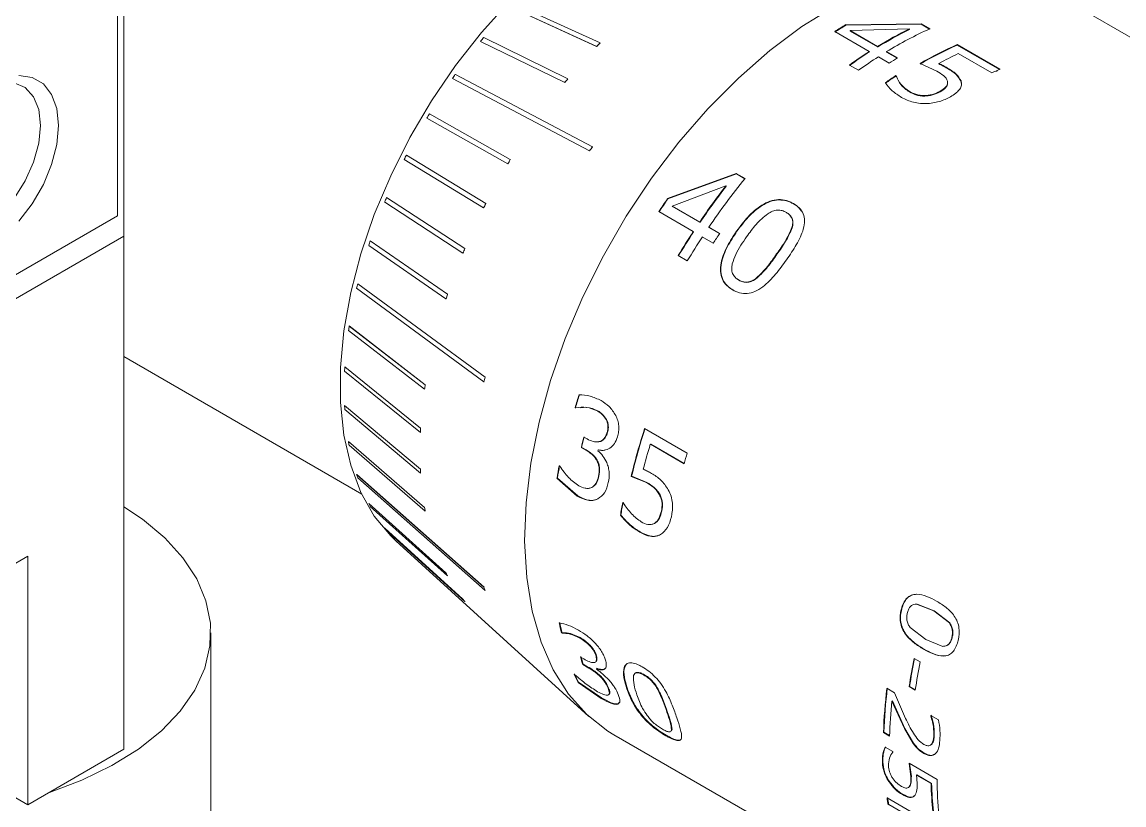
# Model space of a CAD drawing. Header units: millimetres. Extents: x 2 to 278, y 1 to 215.
# Drawn here: x 235.02 to 246.06, y 166.8 to 174.64 of the extents above; entities that cross this region are included whole.
import ezdxf

# ---------------------------------------------------------------- set-up
doc = ezdxf.new("R2010")
doc.units = ezdxf.units.MM

msp = doc.modelspace()

# ---------------------------------------------------------------- linework, layer by layer
at = {"color": 7, "linetype": 'Continuous', "lineweight": 18}
for p, q in [((235.977, 172.703), (235.977, 178.822)), ((236.039, 172.499), (236.039, 175.091)), ((251.013, 171.667), (245.267, 174.984)), ((239.915, 174.79), (240.776, 174.398)), ((240.777, 174.398), (239.916, 174.79)), ((240.81, 174.433), (239.949, 174.825)), ((243.273, 174.616), (244.029, 174.625)), ((243.273, 174.61), (244.028, 174.62)), ((243.273, 174.61), (243.273, 174.616)), ((244.028, 174.62), (244.029, 174.625)), ((244.028, 174.62), (244.11, 174.572)), ((244.029, 174.625), (244.116, 174.575)), ((243.507, 174.347), (243.162, 174.547)), ((243.909, 174.574), (243.314, 174.557)), ((243.314, 174.557), (243.589, 174.398)), ((243.314, 174.552), (243.314, 174.557)), ((243.314, 174.552), (243.589, 174.393)), ((243.909, 174.568), (243.909, 174.574)), ((239.613, 174.449), (240.456, 174.036)), ((239.614, 174.449), (239.613, 174.449)), ((240.456, 174.036), (239.614, 174.449)), ((240.487, 174.075), (239.645, 174.487)), ((240.777, 174.398), (240.776, 174.398)), ((240.81, 174.433), (240.81, 174.433)), ((243.589, 174.393), (243.589, 174.398)), ((244.388, 174.417), (244.816, 174.17)), ((244.388, 174.417), (244.388, 174.412)), ((244.388, 174.412), (244.81, 174.168)), ((243.507, 174.342), (243.507, 174.347)), ((243.707, 174.232), (243.598, 174.295)), ((243.68, 174.346), (243.789, 174.283)), ((243.68, 174.341), (243.68, 174.346)), ((243.68, 174.341), (243.785, 174.28)), ((244.734, 174.133), (244.398, 174.327)), ((243.399, 174.16), (243.308, 174.212)), ((244.183, 174.151), (244.016, 174.226)), ((244.204, 174.228), (244.203, 174.223)), ((244.288, 174.184), (244.288, 174.179)), ((240.705, 173.353), (239.332, 174.077)), ((239.332, 174.077), (240.705, 173.353)), ((239.332, 174.077), (239.332, 174.077)), ((240.734, 173.394), (239.361, 174.118)), ((240.488, 174.074), (240.487, 174.075)), ((243.771, 174.106), (243.778, 174.102)), ((243.771, 174.106), (243.771, 174.101)), ((243.771, 174.101), (243.778, 174.097)), ((243.778, 174.102), (243.778, 174.097)), ((244.78, 174.147), (244.789, 174.158)), ((240.456, 174.036), (240.456, 174.036)), ((243.908, 173.947), (243.908, 173.942)), ((244.233, 173.959), (244.233, 173.954)), ((244.29, 174.051), (244.29, 174.045)), ((244.426, 174.053), (244.426, 174.048)), ((244.426, 174.048), (244.43, 174.007)), ((244.073, 173.907), (244.073, 173.902)), ((239.075, 173.68), (239.885, 173.221)), ((239.076, 173.68), (239.075, 173.68)), ((239.885, 173.221), (239.076, 173.68)), ((239.911, 173.265), (239.101, 173.724)), ((240.735, 173.394), (240.734, 173.394)), ((239.666, 172.826), (238.87, 173.311)), ((238.871, 173.31), (238.87, 173.311)), ((238.871, 173.31), (239.667, 172.826)), ((240.705, 173.353), (240.705, 173.353)), ((238.848, 173.265), (239.643, 172.781)), ((239.885, 173.221), (239.885, 173.221)), ((239.912, 173.265), (239.911, 173.265)), ((241.486, 172.874), (242.175, 173.125)), ((241.488, 172.871), (242.178, 173.122)), ((242.175, 173.125), (242.262, 173.075)), ((242.178, 173.122), (242.175, 173.125)), ((242.178, 173.122), (242.261, 173.074)), ((242.071, 173.002), (241.533, 172.799)), ((242.074, 172.999), (242.071, 173.002)), ((238.672, 172.884), (238.672, 172.885)), ((239.456, 172.374), (238.672, 172.885)), ((238.672, 172.884), (239.456, 172.374)), ((241.488, 172.871), (241.486, 172.874)), ((238.653, 172.839), (239.436, 172.328)), ((239.644, 172.781), (239.643, 172.781)), ((239.667, 172.826), (239.666, 172.826)), ((241.744, 172.544), (241.398, 172.744)), ((241.533, 172.799), (241.808, 172.64)), ((241.535, 172.796), (241.533, 172.799)), ((241.535, 172.796), (241.81, 172.637)), ((242.747, 172.824), (242.749, 172.821)), ((235.977, 172.703), (232.541, 170.72)), ((241.81, 172.637), (241.808, 172.64)), ((241.746, 172.542), (241.744, 172.544)), ((241.899, 172.587), (242.008, 172.524)), ((241.901, 172.585), (241.899, 172.587)), ((241.901, 172.585), (242.007, 172.524)), ((242.178, 172.55), (242.181, 172.547)), ((242.735, 172.581), (242.732, 172.584)), ((236.039, 172.499), (232.541, 170.479)), ((236.039, 167.36), (236.039, 172.499)), ((238.493, 172.406), (239.267, 171.87)), ((238.509, 172.453), (239.283, 171.916)), ((238.509, 172.453), (238.509, 172.453)), ((239.282, 171.916), (238.509, 172.453)), ((241.944, 172.429), (241.834, 172.492)), ((239.437, 172.328), (239.436, 172.328)), ((239.456, 172.374), (239.456, 172.374)), ((241.683, 172.253), (241.593, 172.305)), ((242.582, 172.317), (242.579, 172.32)), ((242.184, 172.07), (242.202, 172.057)), ((242.38, 172.078), (242.378, 172.08)), ((238.372, 171.976), (239.647, 171.04)), ((238.384, 172.022), (238.383, 172.022)), ((239.658, 171.086), (238.383, 172.022)), ((238.384, 172.022), (239.659, 171.085)), ((242.139, 171.961), (242.142, 171.959)), ((242.202, 172.057), (242.199, 172.059)), ((239.268, 171.87), (239.267, 171.87)), ((239.283, 171.916), (239.282, 171.916)), ((238.291, 171.554), (239.052, 170.965)), ((238.298, 171.598), (238.298, 171.599)), ((239.059, 171.01), (238.298, 171.599)), ((238.298, 171.598), (239.06, 171.01)), ((236.039, 171.292), (238.423, 169.916)), ((238.254, 171.19), (238.253, 171.19)), ((239.012, 170.576), (238.253, 171.19)), ((238.254, 171.19), (239.013, 170.576)), ((238.251, 171.147), (239.01, 170.534)), ((239.659, 171.085), (239.658, 171.086)), ((239.06, 171.01), (239.059, 171.01)), ((239.648, 171.039), (239.647, 171.04)), ((239.053, 170.965), (239.052, 170.965)), ((238.252, 170.802), (238.251, 170.802)), ((239.01, 170.165), (238.251, 170.802)), ((238.252, 170.802), (239.011, 170.165)), ((238.253, 170.762), (239.012, 170.125)), ((240.565, 170.778), (240.56, 170.781)), ((240.56, 170.781), (240.564, 170.781)), ((240.569, 170.778), (240.564, 170.781)), ((240.783, 170.749), (240.787, 170.749)), ((240.871, 170.663), (240.875, 170.663)), ((239.011, 170.533), (239.01, 170.534)), ((239.013, 170.576), (239.012, 170.576)), ((240.882, 170.536), (240.886, 170.536)), ((241.256, 170.572), (241.684, 170.325)), ((238.291, 170.441), (239.053, 169.782)), ((238.291, 170.441), (238.291, 170.441)), ((239.052, 169.782), (238.291, 170.441)), ((240.648, 170.487), (240.681, 170.468)), ((241.651, 170.22), (241.314, 170.414)), ((241.314, 170.414), (241.318, 170.414)), ((241.651, 170.222), (241.318, 170.414)), ((238.298, 170.404), (239.059, 169.745)), ((240.622, 170.382), (240.626, 170.383)), ((240.666, 170.357), (240.622, 170.382)), ((240.67, 170.358), (240.626, 170.383)), ((240.666, 170.357), (240.67, 170.358)), ((240.79, 170.359), (240.795, 170.36)), ((240.4, 170.2), (240.407, 170.196)), ((240.777, 170.255), (240.782, 170.256)), ((238.373, 170.112), (238.372, 170.113)), ((239.647, 168.983), (238.372, 170.113)), ((238.373, 170.112), (239.648, 168.983)), ((239.011, 170.165), (239.01, 170.165)), ((239.013, 170.125), (239.012, 170.125)), ((240.795, 170.096), (240.799, 170.097)), ((241.122, 170.093), (241.127, 170.094)), ((241.276, 170.031), (241.122, 170.093)), ((241.28, 170.032), (241.127, 170.094)), ((238.383, 170.08), (239.658, 168.95)), ((240.378, 170.074), (240.383, 170.076)), ((240.582, 169.895), (240.378, 170.074)), ((240.587, 169.897), (240.383, 170.076)), ((240.724, 169.98), (240.728, 169.982)), ((241.276, 170.031), (241.28, 170.032)), ((240.582, 169.895), (240.587, 169.897)), ((241.406, 169.907), (241.411, 169.908)), ((238.494, 169.822), (238.493, 169.822)), ((239.267, 169.126), (238.493, 169.822)), ((238.494, 169.822), (239.268, 169.125)), ((238.509, 169.793), (239.282, 169.097)), ((239.053, 169.782), (239.052, 169.782)), ((241.037, 169.833), (241.043, 169.829)), ((239.06, 169.745), (239.059, 169.745)), ((241.014, 169.704), (241.019, 169.705)), ((241.425, 169.746), (241.429, 169.747)), ((238.653, 169.574), (239.437, 168.862)), ((238.653, 169.574), (238.653, 169.574)), ((239.436, 168.863), (238.653, 169.574)), ((238.672, 169.55), (239.456, 168.839)), ((241.21, 169.533), (241.214, 169.535)), ((241.354, 169.622), (241.358, 169.623)), ((238.764, 169.446), (240.697, 167.689)), ((233.08, 168.14), (235.078, 169.294)), ((235.078, 169.294), (235.078, 166.805)), ((239.268, 169.125), (239.267, 169.126)), ((239.283, 169.097), (239.282, 169.097)), ((239.648, 168.983), (239.647, 168.983)), ((239.659, 168.95), (239.658, 168.95)), ((239.437, 168.862), (239.436, 168.863)), ((239.456, 168.838), (239.456, 168.839)), ((243.828, 168.766), (243.832, 168.766)), ((244.152, 168.747), (243.981, 168.815)), ((243.985, 168.815), (243.981, 168.815)), ((244.156, 168.748), (243.985, 168.815)), ((244.156, 168.748), (244.152, 168.747)), ((244.309, 168.625), (244.152, 168.747)), ((244.313, 168.625), (244.156, 168.748)), ((243.915, 168.581), (244.073, 168.458)), ((244.313, 168.625), (244.309, 168.625)), ((236.911, 164.606), (236.911, 168.526)), ((240.424, 168.525), (240.428, 168.529)), ((240.429, 168.522), (240.424, 168.525)), ((240.433, 168.526), (240.428, 168.529)), ((240.429, 168.522), (240.433, 168.526)), ((240.607, 168.474), (240.612, 168.478)), ((244.073, 168.458), (244.245, 168.391)), ((244.336, 168.475), (244.332, 168.474)), ((240.709, 168.395), (240.714, 168.399)), ((244.05, 168.362), (244.055, 168.363)), ((244.25, 168.392), (244.245, 168.391)), ((240.613, 168.284), (240.646, 168.265)), ((240.638, 168.208), (240.642, 168.213)), ((240.681, 168.183), (240.638, 168.208)), ((240.686, 168.187), (240.642, 168.213)), ((240.77, 168.292), (240.774, 168.296)), ((243.957, 168.27), (244.018, 168.235)), ((240.551, 168.111), (240.558, 168.107)), ((240.681, 168.183), (240.686, 168.187)), ((240.775, 168.167), (240.779, 168.171)), ((241.255, 168.106), (241.25, 168.103)), ((240.591, 168.028), (240.595, 168.033)), ((240.822, 167.869), (240.591, 168.028)), ((240.826, 167.874), (240.595, 168.033)), ((240.809, 168.091), (240.813, 168.095)), ((243.906, 167.988), (243.911, 167.989)), ((243.968, 167.952), (243.906, 167.988)), ((243.968, 167.956), (243.911, 167.989)), ((240.891, 167.972), (240.895, 167.976)), ((241.079, 167.963), (241.084, 167.967)), ((241.393, 167.962), (241.389, 167.958)), ((243.683, 167.971), (243.758, 167.927)), ((243.758, 167.927), (243.87, 167.669)), ((240.822, 167.869), (240.826, 167.874)), ((240.987, 167.811), (240.991, 167.816)), ((241, 167.828), (240.991, 167.816)), ((243.734, 167.842), (243.738, 167.844)), ((243.858, 167.568), (243.734, 167.842)), ((243.862, 167.57), (243.738, 167.844)), ((241.483, 167.737), (241.479, 167.733)), ((244.124, 167.698), (244.2, 167.654)), ((244.124, 167.693), (244.128, 167.695)), ((241.525, 167.545), (241.531, 167.56)), ((241.531, 167.56), (241.527, 167.556)), ((243.858, 167.568), (243.862, 167.57)), ((243.946, 167.418), (243.858, 167.568)), ((243.95, 167.421), (243.862, 167.57)), ((240.949, 167.505), (246.695, 164.188)), ((241.469, 167.496), (241.473, 167.5)), ((243.649, 167.528), (243.653, 167.53)), ((243.71, 167.492), (243.649, 167.528)), ((243.71, 167.497), (243.653, 167.53)), ((244.153, 167.485), (244.158, 167.487)), ((235.078, 166.805), (234.003, 167.425)), ((235.078, 166.805), (236.039, 167.36)), ((243.665, 167.382), (243.742, 167.338)), ((243.946, 167.418), (243.95, 167.421)), ((243.638, 167.227), (243.642, 167.23)), ((243.906, 167.22), (244.186, 167.058)), ((243.923, 167.085), (243.906, 167.22)), ((243.928, 167.088), (243.911, 167.222)), ((244.053, 167.319), (244.057, 167.321)), ((243.98, 167.1), (243.984, 167.103)), ((244.131, 167.019), (243.984, 167.103)), ((243.702, 167.037), (243.706, 167.04)), ((243.923, 167.085), (243.928, 167.088)), ((244.126, 167.016), (243.98, 167.1)), ((244.126, 167.016), (244.131, 167.019)), ((243.838, 166.907), (243.842, 166.91)), ((243.905, 166.983), (243.909, 166.986)), ((243.967, 166.9), (243.955, 166.892)), ((243.962, 166.897), (243.967, 166.9)), ((243.685, 166.874), (244.088, 166.641)), ((243.697, 166.803), (243.701, 166.806)), ((244.006, 166.63), (243.701, 166.806))]:
    msp.add_line(p, q, dxfattribs=at)
at = {"color": 7, "linetype": 'Continuous', "lineweight": 18, "flags": 128}
for points in [[(238.713, 173.103), (238.905, 173.485), (239.123, 173.855), (239.363, 174.208), (239.623, 174.539), (239.899, 174.844), (240.187, 175.118), (240.485, 175.36), (240.787, 175.564), (241.09, 175.729), (241.391, 175.853), (241.684, 175.933), (241.967, 175.969), (242.235, 175.961), (242.486, 175.907), (242.493, 175.905)], [(240.638, 171.891), (240.843, 172.301), (241.073, 172.698), (241.327, 173.079), (241.6, 173.44), (241.891, 173.775), (242.196, 174.082), (242.51, 174.357), (242.832, 174.597), (243.157, 174.798), (243.481, 174.959), (243.801, 175.078), (244.113, 175.154), (244.414, 175.185), (244.7, 175.172), (244.968, 175.114), (245.215, 175.013), (245.267, 174.984)], [(234.99, 174.107), (235.123, 174.087), (235.234, 174.023), (235.317, 173.918), (235.369, 173.777), (235.387, 173.607), (235.369, 173.417), (235.317, 173.216), (235.234, 173.015), (235.123, 172.823), (234.99, 172.65)], [(233.987, 172.853), (234.003, 172.744), (234.056, 172.615), (234.139, 172.523), (234.249, 172.474), (234.38, 172.47), (234.523, 172.512), (234.67, 172.597), (234.813, 172.72), (234.943, 172.875), (235.053, 173.051), (235.137, 173.239), (235.189, 173.428), (235.207, 173.607), (235.189, 173.766), (235.137, 173.895), (235.053, 173.986), (234.943, 174.035), (234.813, 174.039), (234.67, 173.997), (234.64, 173.983)], [(238.764, 169.446), (238.713, 169.496), (238.549, 169.696), (238.415, 169.933), (238.313, 170.204), (238.245, 170.506), (238.21, 170.834), (238.21, 171.184), (238.245, 171.552), (238.313, 171.933), (238.415, 172.322), (238.549, 172.714), (238.713, 173.103)], [(240.949, 167.505), (240.887, 167.543), (240.677, 167.708), (240.494, 167.913), (240.341, 168.156), (240.22, 168.434), (240.131, 168.744), (240.076, 169.082), (240.055, 169.444), (240.069, 169.827), (240.117, 170.226), (240.199, 170.637), (240.314, 171.054), (240.461, 171.474), (240.638, 171.891)], [(236.039, 169.788), (236.226, 169.663), (236.45, 169.478), (236.632, 169.278), (236.77, 169.066), (236.862, 168.846), (236.907, 168.622), (236.903, 168.396), (236.851, 168.172), (236.751, 167.953), (236.606, 167.743), (236.417, 167.545), (236.188, 167.362), (235.921, 167.197), (235.621, 167.051), (235.294, 166.929)]]:
    msp.add_lwpolyline(points, dxfattribs=at)
at = {"color": 7, "linetype": 'Continuous', "lineweight": 18}
for centre, radius, start, end in [((245.469, 170.936), 4.286, 120.8284, 122.5779), ((245.466, 170.936), 4.279, 120.8284, 122.5779), ((245.625, 171.059), 3.911, 116.0127, 121.361), ((245.622, 171.058), 3.905, 116.0127, 121.361), ((245.659, 171.106), 3.797, 113.9927, 121.4246), ((244.279, 170.631), 6.029, 140.2424, 140.7125), ((245.01, 170.34), 5.865, 135.7365, 136.206), ((245.01, 170.339), 5.865, 135.7365, 136.206), ((245.905, 171.003), 3.736, 113.9555, 120.3726), ((245.902, 171.003), 3.73, 113.9555, 120.3726), ((245.987, 170.469), 4.603, 122.593, 125.5887), ((245.983, 170.47), 4.596, 122.593, 125.5887), ((246.078, 170.417), 4.603, 122.593, 125.5887), ((246.031, 170.595), 4.316, 121.295, 122.5744), ((245.993, 170.963), 3.723, 115.3602, 118.7206), ((246.216, 171.005), 3.461, 113.8548, 115.3369), ((244.551, 170.423), 6.372, 144.5484, 145.0014), ((245.405, 169.985), 6.396, 140.2559, 140.699), ((245.406, 169.985), 6.396, 140.2559, 140.699), ((246.352, 170.234), 4.653, 123.6865, 125.2179), ((246.349, 170.234), 4.647, 123.6865, 125.2179), ((244.678, 170.338), 6.524, 148.7375, 149.1835), ((246.452, 169.326), 7.017, 144.5692, 144.9806), ((246.452, 169.327), 7.017, 144.5692, 144.9806), ((244.633, 170.362), 6.473, 152.8999, 153.3482), ((245.829, 169.674), 6.922, 148.7503, 149.1707), ((245.829, 169.674), 6.922, 148.7503, 149.1707), ((247.827, 168.546), 7.175, 140.858, 145.7188), ((247.782, 168.566), 7.231, 142.1578, 145.7079), ((247.776, 168.569), 7.22, 142.1578, 145.7079), ((244.405, 170.466), 6.223, 157.1237, 157.584), ((247.55, 168.686), 7.369, 145.3741, 146.593), ((247.543, 168.69), 7.358, 145.3741, 146.593), ((245.78, 169.699), 6.867, 152.9127, 153.3353), ((245.781, 169.699), 6.867, 152.9127, 153.3353), ((247.955, 168.448), 7.44, 146.594, 148.769), ((247.948, 168.451), 7.429, 146.594, 148.769), ((248.103, 168.366), 7.378, 145.6978, 146.5926), ((244.005, 170.614), 5.796, 161.5013, 161.9839), ((248.046, 168.395), 7.44, 146.594, 148.769), ((245.539, 169.809), 6.602, 157.1369, 157.5708), ((245.539, 169.809), 6.602, 157.1369, 157.5708), ((243.463, 170.768), 5.233, 166.1346, 166.6513), ((245.115, 169.967), 6.149, 161.5152, 161.9701), ((245.115, 169.966), 6.149, 161.5152, 161.9701), ((242.824, 170.893), 4.581, 171.1415, 171.706), ((242.142, 170.963), 3.895, 176.6619, 177.2909), ((245.254, 169.707), 5.763, 166.1584, 166.6275), ((245.254, 169.707), 5.763, 166.1584, 166.6275), ((243.861, 170.263), 4.86, 171.1577, 171.6898), ((243.862, 170.263), 4.86, 171.1577, 171.6898), ((246.762, 168.963), 6.463, 162.4649, 163.6629), ((246.757, 168.966), 6.454, 162.4649, 163.6629), ((241.474, 170.963), 3.227, 182.8631, 183.5762), ((243.137, 170.337), 4.132, 176.6799, 177.2728), ((243.138, 170.337), 4.132, 176.6799, 177.2728), ((247.23, 168.644), 6.277, 162.1113, 166.6507), ((247.225, 168.647), 6.268, 162.1113, 166.6507), ((240.872, 170.893), 2.621, 189.9391, 190.7583), ((246.484, 168.995), 6.023, 165.6643, 166.6886), ((246.479, 168.998), 6.015, 165.6643, 166.6886), ((247.335, 168.586), 6.293, 163.1097, 165.4778), ((246.648, 168.904), 6.035, 166.0539, 166.1391), ((247.891, 168.326), 6.521, 162.1467, 163.1183), ((245.739, 169.211), 5.429, 169.508, 170.8535), ((245.735, 169.214), 5.421, 169.508, 170.8535), ((240.378, 170.768), 2.11, 198.096, 199.0426), ((242.429, 170.337), 3.423, 182.8835, 183.5557), ((242.429, 170.337), 3.423, 182.8835, 183.5557), ((240.013, 170.614), 1.714, 207.5072, 208.5945), ((241.791, 170.263), 2.78, 189.9626, 190.7348), ((241.791, 170.263), 2.78, 189.9626, 190.7348), ((246.373, 168.844), 5.427, 169.5078, 170.89), ((246.369, 168.847), 5.419, 169.5078, 170.89), ((239.785, 170.465), 1.441, 218.2217, 219.4423), ((240.879, 169.966), 1.818, 207.5384, 208.5632), ((240.88, 169.966), 1.818, 207.5384, 208.5632), ((241.855, 169.707), 2.324, 198.1396, 198.9991), ((241.856, 169.707), 2.324, 198.1396, 198.9991), ((240.637, 169.809), 1.529, 218.2567, 219.4073), ((240.637, 169.809), 1.529, 218.2567, 219.4073), ((243.156, 169.193), 2.813, 191.6457, 193.7317), ((243.157, 169.196), 2.809, 191.6457, 193.7317), ((242.938, 169.009), 2.435, 197.3128, 199.1864), ((242.938, 169.012), 2.431, 197.3128, 199.1864), ((249.323, 167.163), 5.479, 168.3402, 171.3408), ((249.319, 167.165), 5.471, 168.3402, 171.3408), ((249.384, 167.127), 5.479, 168.3402, 171.3408), ((242.421, 168.962), 2.055, 204.4664, 207.0383), ((242.422, 168.965), 2.052, 204.4664, 207.0383), ((243.098, 168.923), 2.444, 198.0255, 198.1813), ((248.299, 167.388), 4.652, 172.8073, 178.2831), ((248.296, 167.391), 4.645, 172.8073, 178.2831), ((248.283, 167.357), 4.575, 173.9188, 178.3105), ((249.089, 167.095), 5.001, 173.072, 173.1248), ((249.086, 167.098), 4.994, 173.072, 173.1248), ((247.782, 167.353), 4.04, 180.2169, 180.2988), ((247.749, 167.119), 3.625, 181.6377, 186.0689), ((247.749, 167.122), 3.62, 181.6377, 186.0689), ((247.875, 167.089), 3.69, 180.4767, 186.0396), ((246.749, 167.335), 3.099, 188.551, 189.8806), ((246.749, 167.337), 3.094, 188.551, 189.8806)]:
    msp.add_arc(centre, radius, start, end, dxfattribs=at)
for points, knots in [([(244.203, 174.223), (244.218, 174.216), (244.247, 174.202), (244.274, 174.186), (244.288, 174.179)], [0, 0, 0, 0, 0.499993, 1, 1, 1, 1]), ([(244.204, 174.228), (244.218, 174.221), (244.247, 174.207), (244.274, 174.191), (244.288, 174.184)], [0, 0, 0, 0, 0.499995, 1, 1, 1, 1]), ([(244.288, 174.184), (244.32, 174.165), (244.384, 174.127), (244.412, 174.078), (244.426, 174.053)], [0, 0, 0, 0, 0.501299, 1, 1, 1, 1]), ([(244.288, 174.179), (244.32, 174.16), (244.384, 174.122), (244.412, 174.072), (244.426, 174.048)], [0, 0, 0, 0, 0.50135, 1, 1, 1, 1]), ([(243.778, 174.102), (243.79, 174.073), (243.816, 174.015), (243.877, 173.97), (243.908, 173.947)], [0, 0, 0, 0, 0.500486, 1, 1, 1, 1]), ([(243.778, 174.097), (243.791, 174.068), (243.816, 174.01), (243.878, 173.965), (243.908, 173.942)], [0, 0, 0, 0, 0.500426, 1, 1, 1, 1]), ([(244.29, 174.051), (244.286, 174.06), (244.278, 174.08), (244.242, 174.115), (244.206, 174.137), (244.183, 174.151)], [0, 0, 0, 0, 0.249715, 0.499736, 1, 1, 1, 1]), ([(243.83, 173.888), (243.797, 173.909), (243.73, 173.952), (243.689, 174.008), (243.669, 174.035)], [0, 0, 0, 0, 0.497226, 1, 1, 1, 1]), ([(243.908, 173.947), (243.932, 173.935), (243.967, 173.918), (244.019, 173.908), (244.05, 173.906), (244.065, 173.907), (244.073, 173.907)], [0, 0, 0, 0, 0.499447, 0.749427, 0.874687, 1, 1, 1, 1]), ([(244.073, 173.907), (244.088, 173.908), (244.118, 173.911), (244.176, 173.927), (244.21, 173.946), (244.233, 173.959)], [0, 0, 0, 0, 0.250172, 0.500472, 1, 1, 1, 1]), ([(244.073, 173.902), (244.088, 173.903), (244.119, 173.906), (244.176, 173.922), (244.21, 173.941), (244.233, 173.954)], [0, 0, 0, 0, 0.2502567, 0.5005662, 1, 1, 1, 1]), ([(244.233, 173.959), (244.251, 173.973), (244.279, 173.993), (244.294, 174.026), (244.291, 174.042), (244.29, 174.051)], [0, 0, 0, 0, 0.499125, 0.74964, 1, 1, 1, 1]), ([(244.233, 173.954), (244.252, 173.967), (244.279, 173.988), (244.294, 174.021), (244.291, 174.037), (244.29, 174.045)], [0, 0, 0, 0, 0.498988, 0.749522, 1, 1, 1, 1]), ([(244.426, 174.053), (244.429, 174.039), (244.434, 174.012), (244.417, 173.971), (244.387, 173.941), (244.358, 173.918), (244.342, 173.907), (244.333, 173.902)], [0, 0, 0, 0, 0.249801, 0.499609, 0.749505, 0.874729, 1, 1, 1, 1]), ([(244.092, 173.826), (244.067, 173.826), (244.018, 173.826), (243.924, 173.841), (243.868, 173.869), (243.83, 173.888)], [0, 0, 0, 0, 0.250276, 0.500633, 1, 1, 1, 1]), ([(243.908, 173.942), (243.932, 173.931), (243.968, 173.913), (244.019, 173.903), (244.05, 173.901), (244.066, 173.902), (244.073, 173.902)], [0, 0, 0, 0, 0.49954, 0.749513, 0.874741, 1, 1, 1, 1]), ([(244.333, 173.902), (244.298, 173.883), (244.228, 173.845), (244.137, 173.832), (244.092, 173.826)], [0, 0, 0, 0, 0.500453, 1, 1, 1, 1]), ([(242.178, 172.55), (242.215, 172.598), (242.287, 172.695), (242.402, 172.797), (242.511, 172.852), (242.598, 172.869), (242.665, 172.859), (242.714, 172.842), (242.736, 172.83), (242.747, 172.824)], [0, 0, 0, 0, 0.250459, 0.50023, 0.625184, 0.749909, 0.874716, 0.937346, 1, 1, 1, 1]), ([(242.181, 172.547), (242.217, 172.596), (242.29, 172.692), (242.405, 172.794), (242.513, 172.849), (242.6, 172.865), (242.667, 172.856), (242.716, 172.839), (242.738, 172.827), (242.749, 172.821)], [0, 0, 0, 0, 0.250327, 0.499992, 0.624932, 0.749699, 0.874601, 0.937287, 1, 1, 1, 1]), ([(242.676, 172.736), (242.669, 172.74), (242.656, 172.747), (242.627, 172.757), (242.587, 172.762), (242.536, 172.75), (242.505, 172.732), (242.489, 172.723)], [0, 0, 0, 0, 0.1253617, 0.2506431, 0.5003389, 0.749896, 1, 1, 1, 1]), ([(242.732, 172.584), (242.734, 172.592), (242.738, 172.608), (242.742, 172.639), (242.736, 172.676), (242.712, 172.712), (242.688, 172.728), (242.676, 172.736)], [0, 0, 0, 0, 0.1253344, 0.2505826, 0.5001129, 0.7497511, 1, 1, 1, 1]), ([(242.747, 172.824), (242.767, 172.811), (242.808, 172.784), (242.849, 172.725), (242.863, 172.651), (242.844, 172.544), (242.78, 172.411), (242.713, 172.312), (242.679, 172.262)], [0, 0, 0, 0, 0.125108, 0.249996, 0.368839, 0.499677, 0.749515, 1, 1, 1, 1]), ([(242.749, 172.821), (242.77, 172.808), (242.803, 172.788), (242.821, 172.757), (242.827, 172.747)], [0, 0, 0, 0, 0.663374, 1, 1, 1, 1]), ([(242.489, 172.723), (242.449, 172.689), (242.369, 172.62), (242.309, 172.535), (242.278, 172.492)], [0, 0, 0, 0, 0.498921, 1, 1, 1, 1]), ([(242.735, 172.581), (242.737, 172.589), (242.741, 172.605), (242.744, 172.636), (242.739, 172.674), (242.721, 172.696), (242.712, 172.707)], [0, 0, 0, 0, 0.167082, 0.334077, 0.666891, 1, 1, 1, 1]), ([(242.139, 171.961), (242.118, 171.974), (242.076, 172.002), (242.032, 172.065), (242.012, 172.144), (242.023, 172.259), (242.079, 172.399), (242.145, 172.5), (242.178, 172.55)], [0, 0, 0, 0, 0.125107, 0.249982, 0.374728, 0.499704, 0.749513, 1, 1, 1, 1]), ([(242.142, 171.959), (242.121, 171.972), (242.08, 172), (242.035, 172.063), (242.015, 172.142), (242.026, 172.257), (242.082, 172.397), (242.148, 172.497), (242.181, 172.547)], [0, 0, 0, 0, 0.125222, 0.250192, 0.374981, 0.499943, 0.749645, 1, 1, 1, 1]), ([(242.579, 172.32), (242.61, 172.363), (242.671, 172.448), (242.712, 172.539), (242.732, 172.584)], [0, 0, 0, 0, 0.501161, 1, 1, 1, 1]), ([(242.582, 172.317), (242.613, 172.36), (242.674, 172.445), (242.714, 172.536), (242.735, 172.581)], [0, 0, 0, 0, 0.501143, 1, 1, 1, 1]), ([(242.278, 172.492), (242.259, 172.464), (242.22, 172.407), (242.166, 172.318), (242.145, 172.254), (242.135, 172.222)], [0, 0, 0, 0, 0.333816, 0.673041, 1, 1, 1, 1]), ([(242.378, 172.08), (242.415, 172.117), (242.49, 172.19), (242.549, 172.277), (242.579, 172.32)], [0, 0, 0, 0, 0.499034, 1, 1, 1, 1]), ([(242.38, 172.078), (242.418, 172.114), (242.493, 172.188), (242.552, 172.274), (242.582, 172.317)], [0, 0, 0, 0, 0.499037, 1, 1, 1, 1]), ([(242.135, 172.222), (242.132, 172.205), (242.126, 172.171), (242.135, 172.122), (242.161, 172.084), (242.186, 172.067), (242.199, 172.059)], [0, 0, 0, 0, 0.2502208, 0.4998863, 0.7495492, 1, 1, 1, 1]), ([(242.679, 172.262), (242.644, 172.213), (242.572, 172.116), (242.465, 172.004), (242.364, 171.941), (242.283, 171.92), (242.219, 171.927), (242.171, 171.943), (242.149, 171.955), (242.139, 171.961)], [0, 0, 0, 0, 0.250434, 0.500188, 0.629668, 0.749901, 0.874732, 0.937353, 1, 1, 1, 1]), ([(242.199, 172.059), (242.205, 172.056), (242.218, 172.049), (242.247, 172.039), (242.285, 172.035), (242.334, 172.049), (242.363, 172.07), (242.378, 172.08)], [0, 0, 0, 0, 0.125385, 0.250691, 0.500473, 0.749989, 1, 1, 1, 1]), ([(242.202, 172.057), (242.208, 172.054), (242.221, 172.047), (242.25, 172.037), (242.288, 172.033), (242.337, 172.047), (242.366, 172.067), (242.38, 172.078)], [0, 0, 0, 0, 0.125446, 0.250809, 0.5006637, 0.7501402, 1, 1, 1, 1]), ([(240.599, 170.91), (240.637, 170.908), (240.712, 170.903), (240.784, 170.869), (240.82, 170.852)], [0, 0, 0, 0, 0.50004, 1, 1, 1, 1]), ([(240.783, 170.749), (240.747, 170.764), (240.675, 170.794), (240.602, 170.783), (240.565, 170.778)], [0, 0, 0, 0, 0.499614, 1, 1, 1, 1]), ([(240.787, 170.749), (240.751, 170.765), (240.693, 170.79), (240.635, 170.783), (240.613, 170.781)], [0, 0, 0, 0, 0.624469, 1, 1, 1, 1]), ([(240.871, 170.663), (240.858, 170.681), (240.833, 170.718), (240.8, 170.738), (240.783, 170.749)], [0, 0, 0, 0, 0.498881, 1, 1, 1, 1]), ([(240.875, 170.663), (240.862, 170.682), (240.837, 170.718), (240.804, 170.739), (240.787, 170.749)], [0, 0, 0, 0, 0.498834, 1, 1, 1, 1]), ([(240.82, 170.852), (240.849, 170.834), (240.906, 170.799), (240.947, 170.735), (240.967, 170.704)], [0, 0, 0, 0, 0.5010366, 1, 1, 1, 1]), ([(240.882, 170.536), (240.884, 170.546), (240.889, 170.567), (240.89, 170.6), (240.884, 170.634), (240.875, 170.653), (240.871, 170.663)], [0, 0, 0, 0, 0.25023, 0.500061, 0.749996, 1, 1, 1, 1]), ([(240.886, 170.536), (240.889, 170.547), (240.894, 170.567), (240.894, 170.601), (240.888, 170.634), (240.879, 170.654), (240.875, 170.663)], [0, 0, 0, 0, 0.250139, 0.499917, 0.749878, 1, 1, 1, 1]), ([(240.967, 170.704), (240.974, 170.687), (240.989, 170.654), (240.999, 170.598), (240.998, 170.551), (240.992, 170.515), (240.987, 170.498), (240.985, 170.489)], [0, 0, 0, 0, 0.249978, 0.499762, 0.749539, 0.874741, 1, 1, 1, 1]), ([(240.681, 170.468), (240.7, 170.458), (240.739, 170.438), (240.79, 170.435), (240.827, 170.449), (240.852, 170.47), (240.87, 170.5), (240.878, 170.524), (240.882, 170.536)], [0, 0, 0, 0, 0.250292, 0.499776, 0.627084, 0.749742, 0.874757, 1, 1, 1, 1]), ([(240.799, 170.441), (240.8, 170.441), (240.812, 170.44), (240.832, 170.45), (240.856, 170.471), (240.874, 170.501), (240.882, 170.524), (240.886, 170.536)], [0, 0, 0, 0, 0.035907, 0.281431, 0.517813, 0.758704, 1, 1, 1, 1]), ([(240.985, 170.489), (240.976, 170.465), (240.958, 170.417), (240.908, 170.373), (240.852, 170.349), (240.811, 170.355), (240.79, 170.359)], [0, 0, 0, 0, 0.249826, 0.499596, 0.749917, 1, 1, 1, 1]), ([(240.777, 170.255), (240.77, 170.266), (240.755, 170.29), (240.717, 170.325), (240.686, 170.344), (240.666, 170.357)], [0, 0, 0, 0, 0.249674, 0.499724, 1, 1, 1, 1]), ([(240.782, 170.256), (240.774, 170.267), (240.759, 170.291), (240.721, 170.326), (240.69, 170.345), (240.67, 170.358)], [0, 0, 0, 0, 0.2496239, 0.499678, 1, 1, 1, 1]), ([(240.788, 170.35), (240.806, 170.333), (240.84, 170.3), (240.865, 170.254), (240.877, 170.231)], [0, 0, 0, 0, 0.500563, 1, 1, 1, 1]), ([(240.859, 170.357), (240.857, 170.356), (240.837, 170.348), (240.815, 170.354), (240.795, 170.36)], [0, 0, 0, 0, 0.057739, 1, 1, 1, 1]), ([(240.407, 170.196), (240.435, 170.156), (240.49, 170.075), (240.561, 170.024), (240.596, 169.999)], [0, 0, 0, 0, 0.500401, 1, 1, 1, 1]), ([(240.795, 170.096), (240.799, 170.122), (240.805, 170.161), (240.795, 170.217), (240.783, 170.242), (240.777, 170.255)], [0, 0, 0, 0, 0.499369, 0.749769, 1, 1, 1, 1]), ([(240.799, 170.097), (240.803, 170.123), (240.809, 170.162), (240.799, 170.218), (240.787, 170.243), (240.782, 170.256)], [0, 0, 0, 0, 0.499232, 0.749649, 1, 1, 1, 1]), ([(240.877, 170.231), (240.883, 170.214), (240.895, 170.182), (240.906, 170.112), (240.898, 170.063), (240.893, 170.031)], [0, 0, 0, 0, 0.249065, 0.500829, 1, 1, 1, 1]), ([(240.724, 169.98), (240.733, 169.986), (240.75, 169.997), (240.779, 170.032), (240.788, 170.07), (240.795, 170.096)], [0, 0, 0, 0, 0.2484011, 0.5007452, 1, 1, 1, 1]), ([(240.728, 169.982), (240.737, 169.987), (240.754, 169.998), (240.783, 170.033), (240.793, 170.072), (240.799, 170.097)], [0, 0, 0, 0, 0.248492, 0.500854, 1, 1, 1, 1]), ([(241.244, 170.164), (241.257, 170.157), (241.285, 170.145), (241.312, 170.13), (241.325, 170.122)], [0, 0, 0, 0, 0.499995, 1, 1, 1, 1]), ([(241.325, 170.122), (241.358, 170.103), (241.422, 170.065), (241.47, 169.994), (241.494, 169.959)], [0, 0, 0, 0, 0.501299, 1, 1, 1, 1]), ([(240.596, 169.999), (240.617, 169.989), (240.65, 169.975), (240.694, 169.97), (240.714, 169.977), (240.724, 169.98)], [0, 0, 0, 0, 0.499653, 0.7500013, 1, 1, 1, 1]), ([(240.893, 170.031), (240.883, 169.994), (240.862, 169.92), (240.812, 169.884), (240.788, 169.867)], [0, 0, 0, 0, 0.500139, 1, 1, 1, 1]), ([(241.406, 169.907), (241.398, 169.921), (241.381, 169.95), (241.337, 169.993), (241.3, 170.016), (241.276, 170.031)], [0, 0, 0, 0, 0.249715, 0.499736, 1, 1, 1, 1]), ([(241.411, 169.908), (241.402, 169.922), (241.385, 169.951), (241.341, 169.993), (241.305, 170.016), (241.28, 170.032)], [0, 0, 0, 0, 0.249659, 0.499683, 1, 1, 1, 1]), ([(240.788, 169.867), (240.772, 169.861), (240.74, 169.849), (240.67, 169.853), (240.617, 169.878), (240.582, 169.895)], [0, 0, 0, 0, 0.250211, 0.500474, 1, 1, 1, 1]), ([(240.77, 169.862), (240.762, 169.859), (240.737, 169.85), (240.675, 169.855), (240.622, 169.88), (240.587, 169.897)], [0, 0, 0, 0, 0.154229, 0.436491, 1, 1, 1, 1]), ([(241.425, 169.746), (241.429, 169.773), (241.435, 169.812), (241.424, 169.869), (241.412, 169.894), (241.406, 169.907)], [0, 0, 0, 0, 0.499125, 0.74964, 1, 1, 1, 1]), ([(241.429, 169.747), (241.433, 169.774), (241.439, 169.813), (241.428, 169.87), (241.416, 169.895), (241.411, 169.908)], [0, 0, 0, 0, 0.498988, 0.749522, 1, 1, 1, 1]), ([(241.494, 169.959), (241.504, 169.937), (241.524, 169.895), (241.537, 169.824), (241.536, 169.766), (241.531, 169.722), (241.527, 169.7), (241.525, 169.689)], [0, 0, 0, 0, 0.249801, 0.499609, 0.749505, 0.874729, 1, 1, 1, 1]), ([(241.043, 169.829), (241.069, 169.789), (241.122, 169.711), (241.189, 169.662), (241.223, 169.637)], [0, 0, 0, 0, 0.500486, 1, 1, 1, 1]), ([(241.21, 169.533), (241.175, 169.555), (241.106, 169.6), (241.045, 169.669), (241.014, 169.704)], [0, 0, 0, 0, 0.497226, 1, 1, 1, 1]), ([(241.214, 169.535), (241.18, 169.557), (241.11, 169.602), (241.049, 169.671), (241.019, 169.705)], [0, 0, 0, 0, 0.4978765, 1, 1, 1, 1]), ([(241.354, 169.622), (241.363, 169.628), (241.38, 169.641), (241.407, 169.68), (241.418, 169.72), (241.425, 169.746)], [0, 0, 0, 0, 0.250172, 0.500472, 1, 1, 1, 1]), ([(241.358, 169.623), (241.367, 169.63), (241.385, 169.642), (241.412, 169.682), (241.422, 169.721), (241.429, 169.747)], [0, 0, 0, 0, 0.250257, 0.500566, 1, 1, 1, 1]), ([(241.525, 169.689), (241.514, 169.65), (241.492, 169.572), (241.441, 169.531), (241.416, 169.51)], [0, 0, 0, 0, 0.500453, 1, 1, 1, 1]), ([(241.416, 169.51), (241.4, 169.503), (241.369, 169.49), (241.299, 169.49), (241.245, 169.516), (241.21, 169.533)], [0, 0, 0, 0, 0.250276, 0.500633, 1, 1, 1, 1]), ([(241.395, 169.503), (241.388, 169.5), (241.364, 169.491), (241.303, 169.492), (241.25, 169.518), (241.214, 169.535)], [0, 0, 0, 0, 0.135917, 0.424418, 1, 1, 1, 1]), ([(241.223, 169.637), (241.245, 169.626), (241.279, 169.61), (241.318, 169.61), (241.339, 169.615), (241.349, 169.62), (241.354, 169.622)], [0, 0, 0, 0, 0.499447, 0.749427, 0.874687, 1, 1, 1, 1]), ([(243.828, 168.766), (243.834, 168.786), (243.847, 168.826), (243.881, 168.875), (243.927, 168.906), (243.996, 168.918), (244.084, 168.896), (244.149, 168.861), (244.181, 168.844)], [0, 0, 0, 0, 0.125111, 0.249993, 0.36919, 0.499633, 0.749486, 1, 1, 1, 1]), ([(243.832, 168.766), (243.838, 168.787), (243.851, 168.827), (243.885, 168.875), (243.931, 168.907), (243.965, 168.911), (243.983, 168.913)], [0, 0, 0, 0, 0.250293, 0.500172, 0.738805, 1, 1, 1, 1]), ([(244.05, 168.362), (244.019, 168.382), (243.955, 168.422), (243.88, 168.492), (243.835, 168.568), (243.815, 168.634), (243.814, 168.69), (243.82, 168.734), (243.825, 168.755), (243.828, 168.766)], [0, 0, 0, 0, 0.250444, 0.500204, 0.629673, 0.74991, 0.874737, 0.937355, 1, 1, 1, 1]), ([(244.055, 168.363), (244.023, 168.383), (243.959, 168.422), (243.884, 168.493), (243.839, 168.568), (243.82, 168.635), (243.817, 168.703), (243.827, 168.745), (243.832, 168.766)], [0, 0, 0, 0, 0.250623, 0.500537, 0.630057, 0.750262, 0.875018, 1, 1, 1, 1]), ([(243.981, 168.815), (243.97, 168.814), (243.95, 168.813), (243.921, 168.796), (243.9, 168.767), (243.893, 168.743), (243.889, 168.73)], [0, 0, 0, 0, 0.250222, 0.499889, 0.749552, 1, 1, 1, 1]), ([(244.181, 168.844), (244.213, 168.824), (244.277, 168.785), (244.349, 168.714), (244.391, 168.639), (244.408, 168.572), (244.408, 168.514), (244.402, 168.47), (244.396, 168.449), (244.394, 168.439)], [0, 0, 0, 0, 0.250468, 0.500246, 0.625197, 0.749918, 0.874721, 0.937349, 1, 1, 1, 1]), ([(243.889, 168.73), (243.886, 168.718), (243.88, 168.693), (243.882, 168.652), (243.894, 168.612), (243.908, 168.591), (243.915, 168.581)], [0, 0, 0, 0, 0.25041, 0.500285, 0.749896, 1, 1, 1, 1]), ([(240.401, 168.625), (240.431, 168.619), (240.491, 168.607), (240.56, 168.572), (240.594, 168.554)], [0, 0, 0, 0, 0.50004, 1, 1, 1, 1]), ([(240.594, 168.554), (240.623, 168.537), (240.681, 168.502), (240.738, 168.446), (240.767, 168.417)], [0, 0, 0, 0, 0.5010366, 1, 1, 1, 1]), ([(244.332, 168.474), (244.335, 168.487), (244.341, 168.512), (244.34, 168.553), (244.329, 168.593), (244.315, 168.614), (244.309, 168.625)], [0, 0, 0, 0, 0.250382, 0.500195, 0.749819, 1, 1, 1, 1]), ([(244.336, 168.475), (244.339, 168.488), (244.345, 168.513), (244.344, 168.554), (244.333, 168.593), (244.319, 168.614), (244.313, 168.625)], [0, 0, 0, 0, 0.250264, 0.500007, 0.749672, 1, 1, 1, 1]), ([(240.607, 168.474), (240.574, 168.49), (240.506, 168.522), (240.455, 168.522), (240.429, 168.522)], [0, 0, 0, 0, 0.499614, 1, 1, 1, 1]), ([(240.612, 168.478), (240.578, 168.494), (240.511, 168.526), (240.459, 168.526), (240.433, 168.526)], [0, 0, 0, 0, 0.499675, 1, 1, 1, 1]), ([(240.709, 168.395), (240.692, 168.411), (240.658, 168.444), (240.624, 168.464), (240.607, 168.474)], [0, 0, 0, 0, 0.498881, 1, 1, 1, 1]), ([(240.714, 168.399), (240.697, 168.415), (240.663, 168.447), (240.629, 168.467), (240.612, 168.478)], [0, 0, 0, 0, 0.498834, 1, 1, 1, 1]), ([(244.394, 168.439), (244.387, 168.419), (244.374, 168.378), (244.343, 168.33), (244.299, 168.3), (244.234, 168.289), (244.148, 168.31), (244.083, 168.345), (244.05, 168.362)], [0, 0, 0, 0, 0.125105, 0.249989, 0.369027, 0.499664, 0.749497, 1, 1, 1, 1]), ([(244.245, 168.391), (244.255, 168.392), (244.275, 168.393), (244.301, 168.41), (244.321, 168.438), (244.329, 168.462), (244.332, 168.474)], [0, 0, 0, 0, 0.2502187, 0.4999452, 0.7496424, 1, 1, 1, 1]), ([(244.25, 168.392), (244.259, 168.392), (244.279, 168.394), (244.306, 168.411), (244.325, 168.439), (244.333, 168.463), (244.336, 168.475)], [0, 0, 0, 0, 0.250367, 0.500134, 0.74976, 1, 1, 1, 1]), ([(240.77, 168.292), (240.768, 168.3), (240.763, 168.316), (240.749, 168.343), (240.731, 168.37), (240.716, 168.387), (240.709, 168.395)], [0, 0, 0, 0, 0.25023, 0.500061, 0.749996, 1, 1, 1, 1]), ([(240.774, 168.296), (240.772, 168.304), (240.767, 168.32), (240.754, 168.346), (240.736, 168.374), (240.721, 168.39), (240.714, 168.399)], [0, 0, 0, 0, 0.250139, 0.499917, 0.749878, 1, 1, 1, 1]), ([(240.767, 168.417), (240.779, 168.403), (240.803, 168.375), (240.834, 168.328), (240.852, 168.291), (240.862, 168.263), (240.866, 168.249), (240.868, 168.243)], [0, 0, 0, 0, 0.249978, 0.499762, 0.749539, 0.874741, 1, 1, 1, 1]), ([(244.28, 168.3), (244.271, 168.298), (244.23, 168.288), (244.152, 168.312), (244.087, 168.346), (244.055, 168.363)], [0, 0, 0, 0, 0.121031, 0.559906, 1, 1, 1, 1]), ([(240.646, 168.265), (240.665, 168.255), (240.702, 168.235), (240.742, 168.225), (240.765, 168.231), (240.774, 168.245), (240.776, 168.265), (240.772, 168.283), (240.77, 168.292)], [0, 0, 0, 0, 0.250292, 0.499776, 0.627084, 0.749742, 0.874757, 1, 1, 1, 1]), ([(240.77, 168.239), (240.773, 168.242), (240.779, 168.249), (240.78, 168.269), (240.776, 168.287), (240.774, 168.296)], [0, 0, 0, 0, 0.28266, 0.641029, 1, 1, 1, 1]), ([(240.868, 168.243), (240.871, 168.225), (240.877, 168.19), (240.858, 168.162), (240.825, 168.151), (240.791, 168.162), (240.775, 168.167)], [0, 0, 0, 0, 0.249826, 0.499596, 0.749917, 1, 1, 1, 1]), ([(241.079, 167.963), (241.068, 168.002), (241.044, 168.08), (241.043, 168.169), (241.071, 168.217), (241.113, 168.231), (241.16, 168.22), (241.201, 168.203), (241.223, 168.191), (241.233, 168.185)], [0, 0, 0, 0, 0.250459, 0.50023, 0.625184, 0.749909, 0.874716, 0.937346, 1, 1, 1, 1]), ([(241.084, 167.967), (241.072, 168.006), (241.049, 168.084), (241.046, 168.175), (241.071, 168.207), (241.079, 168.217)], [0, 0, 0, 0, 0.400567, 0.800075, 1, 1, 1, 1]), ([(240.558, 168.107), (240.596, 168.074), (240.673, 168.008), (240.748, 167.961), (240.786, 167.937)], [0, 0, 0, 0, 0.500401, 1, 1, 1, 1]), ([(240.809, 168.091), (240.798, 168.101), (240.777, 168.12), (240.733, 168.152), (240.702, 168.171), (240.681, 168.183)], [0, 0, 0, 0, 0.249674, 0.499724, 1, 1, 1, 1]), ([(240.813, 168.095), (240.803, 168.105), (240.781, 168.124), (240.738, 168.156), (240.706, 168.175), (240.686, 168.187)], [0, 0, 0, 0, 0.249624, 0.499678, 1, 1, 1, 1]), ([(240.777, 168.161), (240.797, 168.146), (240.837, 168.116), (240.876, 168.077), (240.895, 168.058)], [0, 0, 0, 0, 0.500563, 1, 1, 1, 1]), ([(240.863, 168.173), (240.862, 168.172), (240.856, 168.16), (240.828, 168.156), (240.795, 168.166), (240.779, 168.171)], [0, 0, 0, 0, 0.072219, 0.536234, 1, 1, 1, 1]), ([(241.146, 168.098), (241.146, 168.068), (241.145, 168.009), (241.168, 167.94), (241.179, 167.906)], [0, 0, 0, 0, 0.4989213, 1, 1, 1, 1]), ([(241.25, 168.103), (241.244, 168.106), (241.231, 168.113), (241.207, 168.124), (241.179, 168.13), (241.156, 168.121), (241.15, 168.105), (241.146, 168.098)], [0, 0, 0, 0, 0.125362, 0.250643, 0.500339, 0.749896, 1, 1, 1, 1]), ([(241.255, 168.106), (241.248, 168.11), (241.236, 168.117), (241.211, 168.127), (241.183, 168.134), (241.17, 168.126), (241.163, 168.122)], [0, 0, 0, 0, 0.16722, 0.334327, 0.66733, 1, 1, 1, 1]), ([(241.233, 168.185), (241.255, 168.172), (241.298, 168.145), (241.363, 168.087), (241.422, 168.016), (241.484, 167.916), (241.537, 167.797), (241.565, 167.716), (241.579, 167.675)], [0, 0, 0, 0, 0.125108, 0.249996, 0.368839, 0.499677, 0.749515, 1, 1, 1, 1]), ([(241.389, 167.958), (241.384, 167.966), (241.376, 167.98), (241.357, 168.009), (241.328, 168.044), (241.289, 168.079), (241.263, 168.095), (241.25, 168.103)], [0, 0, 0, 0, 0.125334, 0.250583, 0.500113, 0.749751, 1, 1, 1, 1]), ([(241.393, 167.962), (241.389, 167.969), (241.38, 167.984), (241.361, 168.013), (241.332, 168.048), (241.293, 168.083), (241.268, 168.098), (241.255, 168.106)], [0, 0, 0, 0, 0.125251, 0.250435, 0.499924, 0.749634, 1, 1, 1, 1]), ([(240.891, 167.972), (240.883, 167.99), (240.87, 168.017), (240.838, 168.06), (240.819, 168.081), (240.809, 168.091)], [0, 0, 0, 0, 0.499369, 0.749769, 1, 1, 1, 1]), ([(240.895, 167.976), (240.887, 167.994), (240.874, 168.022), (240.842, 168.065), (240.823, 168.085), (240.813, 168.095)], [0, 0, 0, 0, 0.499232, 0.749649, 1, 1, 1, 1]), ([(240.895, 168.058), (240.906, 168.045), (240.929, 168.019), (240.967, 167.966), (240.983, 167.931), (240.993, 167.909)], [0, 0, 0, 0, 0.249065, 0.500829, 1, 1, 1, 1]), ([(240.786, 167.937), (240.806, 167.926), (240.837, 167.911), (240.871, 167.9), (240.883, 167.901), (240.889, 167.901)], [0, 0, 0, 0, 0.499653, 0.750001, 1, 1, 1, 1]), ([(240.889, 167.901), (240.893, 167.904), (240.901, 167.908), (240.907, 167.928), (240.897, 167.954), (240.891, 167.972)], [0, 0, 0, 0, 0.2484011, 0.5007452, 1, 1, 1, 1]), ([(240.901, 167.912), (240.902, 167.912), (240.907, 167.916), (240.911, 167.933), (240.901, 167.959), (240.895, 167.976)], [0, 0, 0, 0, 0.076774, 0.3868, 1, 1, 1, 1]), ([(240.993, 167.909), (241.002, 167.884), (241.018, 167.835), (240.998, 167.819), (240.987, 167.811)], [0, 0, 0, 0, 0.500139, 1, 1, 1, 1]), ([(241.469, 167.496), (241.447, 167.509), (241.403, 167.536), (241.332, 167.589), (241.264, 167.652), (241.19, 167.739), (241.125, 167.845), (241.094, 167.924), (241.079, 167.963)], [0, 0, 0, 0, 0.125107, 0.249982, 0.374728, 0.499704, 0.749513, 1, 1, 1, 1]), ([(241.473, 167.5), (241.451, 167.514), (241.407, 167.54), (241.336, 167.594), (241.268, 167.657), (241.194, 167.744), (241.129, 167.849), (241.099, 167.928), (241.084, 167.967)], [0, 0, 0, 0, 0.1252223, 0.2501919, 0.374981, 0.499943, 0.7496445, 1, 1, 1, 1]), ([(241.179, 167.906), (241.187, 167.883), (241.204, 167.838), (241.233, 167.77), (241.266, 167.721), (241.283, 167.697)], [0, 0, 0, 0, 0.333816, 0.673041, 1, 1, 1, 1]), ([(241.479, 167.733), (241.468, 167.768), (241.446, 167.836), (241.408, 167.918), (241.389, 167.958)], [0, 0, 0, 0, 0.501161, 1, 1, 1, 1]), ([(241.483, 167.737), (241.472, 167.772), (241.45, 167.84), (241.412, 167.922), (241.393, 167.962)], [0, 0, 0, 0, 0.501143, 1, 1, 1, 1]), ([(240.987, 167.811), (240.978, 167.81), (240.96, 167.808), (240.907, 167.824), (240.856, 167.851), (240.822, 167.869)], [0, 0, 0, 0, 0.250211, 0.500474, 1, 1, 1, 1]), ([(240.991, 167.816), (240.982, 167.815), (240.964, 167.812), (240.911, 167.828), (240.86, 167.856), (240.826, 167.874)], [0, 0, 0, 0, 0.250132, 0.500389, 1, 1, 1, 1]), ([(241.283, 167.697), (241.293, 167.684), (241.313, 167.658), (241.353, 167.619), (241.396, 167.586), (241.422, 167.57), (241.435, 167.562)], [0, 0, 0, 0, 0.250221, 0.499886, 0.749549, 1, 1, 1, 1]), ([(241.579, 167.675), (241.592, 167.637), (241.617, 167.561), (241.632, 167.484), (241.617, 167.449), (241.583, 167.444), (241.541, 167.459), (241.501, 167.478), (241.48, 167.49), (241.469, 167.496)], [0, 0, 0, 0, 0.250434, 0.500188, 0.629668, 0.749901, 0.874732, 0.937353, 1, 1, 1, 1]), ([(241.527, 167.556), (241.523, 167.581), (241.516, 167.631), (241.491, 167.699), (241.479, 167.733)], [0, 0, 0, 0, 0.499034, 1, 1, 1, 1]), ([(241.531, 167.56), (241.527, 167.585), (241.52, 167.635), (241.496, 167.703), (241.483, 167.737)], [0, 0, 0, 0, 0.499037, 1, 1, 1, 1]), ([(243.87, 167.669), (243.895, 167.619), (243.932, 167.545), (243.995, 167.451), (244.034, 167.423), (244.054, 167.409)], [0, 0, 0, 0, 0.501065, 0.750849, 1, 1, 1, 1]), ([(244.153, 167.485), (244.153, 167.519), (244.154, 167.586), (244.134, 167.658), (244.124, 167.693)], [0, 0, 0, 0, 0.499747, 1, 1, 1, 1]), ([(244.158, 167.487), (244.158, 167.521), (244.158, 167.588), (244.138, 167.659), (244.128, 167.695)], [0, 0, 0, 0, 0.499687, 1, 1, 1, 1]), ([(241.435, 167.562), (241.442, 167.558), (241.454, 167.551), (241.478, 167.54), (241.503, 167.532), (241.522, 167.537), (241.525, 167.549), (241.527, 167.556)], [0, 0, 0, 0, 0.125385, 0.250691, 0.500473, 0.749989, 1, 1, 1, 1]), ([(244.2, 167.654), (244.206, 167.618), (244.218, 167.547), (244.215, 167.48), (244.214, 167.447)], [0, 0, 0, 0, 0.500014, 1, 1, 1, 1]), ([(241.62, 167.462), (241.619, 167.46), (241.614, 167.45), (241.586, 167.45), (241.537, 167.465), (241.494, 167.489), (241.473, 167.5)], [0, 0, 0, 0, 0.07285, 0.373897, 0.686611, 1, 1, 1, 1]), ([(244.214, 167.447), (244.211, 167.421), (244.205, 167.37), (244.179, 167.321), (244.147, 167.3), (244.118, 167.295), (244.086, 167.302), (244.064, 167.313), (244.053, 167.319)], [0, 0, 0, 0, 0.2502566, 0.4994777, 0.6245891, 0.7496379, 0.8747588, 1, 1, 1, 1]), ([(244.054, 167.409), (244.061, 167.405), (244.075, 167.399), (244.094, 167.394), (244.111, 167.397), (244.126, 167.406), (244.138, 167.421), (244.148, 167.446), (244.151, 167.469), (244.153, 167.485)], [0, 0, 0, 0, 0.1356249, 0.2500086, 0.3751643, 0.4999035, 0.6228394, 0.7500503, 1, 1, 1, 1]), ([(244.115, 167.4), (244.121, 167.403), (244.131, 167.408), (244.142, 167.423), (244.153, 167.448), (244.156, 167.471), (244.158, 167.487)], [0, 0, 0, 0, 0.199695, 0.39652, 0.600056, 1, 1, 1, 1]), ([(243.638, 167.227), (243.638, 167.256), (243.638, 167.313), (243.656, 167.359), (243.665, 167.382)], [0, 0, 0, 0, 0.497906, 1, 1, 1, 1]), ([(243.642, 167.23), (243.642, 167.259), (243.643, 167.316), (243.661, 167.362), (243.67, 167.385)], [0, 0, 0, 0, 0.4977772, 1, 1, 1, 1]), ([(243.742, 167.332), (243.73, 167.314), (243.704, 167.277), (243.701, 167.222), (243.699, 167.194)], [0, 0, 0, 0, 0.501146, 1, 1, 1, 1]), ([(244.053, 167.319), (244.033, 167.331), (243.995, 167.357), (243.962, 167.398), (243.946, 167.418)], [0, 0, 0, 0, 0.500081, 1, 1, 1, 1]), ([(244.057, 167.321), (244.038, 167.334), (243.999, 167.359), (243.967, 167.4), (243.95, 167.421)], [0, 0, 0, 0, 0.500138, 1, 1, 1, 1]), ([(243.702, 167.037), (243.692, 167.053), (243.673, 167.085), (243.646, 167.151), (243.641, 167.197), (243.638, 167.227)], [0, 0, 0, 0, 0.250283, 0.500645, 1, 1, 1, 1]), ([(243.706, 167.04), (243.697, 167.056), (243.678, 167.088), (243.651, 167.154), (243.646, 167.199), (243.642, 167.23)], [0, 0, 0, 0, 0.250366, 0.500739, 1, 1, 1, 1]), ([(244.157, 167.309), (244.155, 167.307), (244.145, 167.3), (244.122, 167.298), (244.09, 167.304), (244.068, 167.316), (244.057, 167.321)], [0, 0, 0, 0, 0.08129, 0.387239, 0.693453, 1, 1, 1, 1]), ([(243.699, 167.194), (243.701, 167.175), (243.705, 167.146), (243.72, 167.104), (243.732, 167.084), (243.738, 167.074)], [0, 0, 0, 0, 0.499669, 0.749771, 1, 1, 1, 1]), ([(243.838, 166.907), (243.813, 166.923), (243.764, 166.955), (243.723, 167.01), (243.702, 167.037)], [0, 0, 0, 0, 0.500488, 1, 1, 1, 1]), ([(243.842, 166.91), (243.818, 166.926), (243.769, 166.959), (243.727, 167.013), (243.706, 167.04)], [0, 0, 0, 0, 0.500581, 1, 1, 1, 1]), ([(243.738, 167.074), (243.745, 167.065), (243.758, 167.046), (243.789, 167.015), (243.813, 166.999), (243.829, 166.988)], [0, 0, 0, 0, 0.250171, 0.500471, 1, 1, 1, 1]), ([(243.905, 166.983), (243.909, 166.988), (243.917, 167), (243.924, 167.035), (243.923, 167.065), (243.923, 167.085)], [0, 0, 0, 0, 0.2497183, 0.4997403, 1, 1, 1, 1]), ([(243.909, 166.986), (243.913, 166.991), (243.922, 167.003), (243.928, 167.038), (243.928, 167.068), (243.928, 167.088)], [0, 0, 0, 0, 0.249775, 0.499794, 1, 1, 1, 1]), ([(243.985, 167.03), (243.987, 167.003), (243.989, 166.949), (243.971, 166.915), (243.962, 166.897)], [0, 0, 0, 0, 0.501285, 1, 1, 1, 1]), ([(243.98, 167.1), (243.981, 167.088), (243.984, 167.065), (243.985, 167.042), (243.985, 167.03)], [0, 0, 0, 0, 0.499995, 1, 1, 1, 1]), ([(243.829, 166.988), (243.844, 166.981), (243.867, 166.97), (243.892, 166.972), (243.9, 166.979), (243.905, 166.983)], [0, 0, 0, 0, 0.499061, 0.749654, 1, 1, 1, 1]), ([(243.962, 166.897), (243.955, 166.891), (243.941, 166.879), (243.901, 166.875), (243.863, 166.894), (243.838, 166.907)], [0, 0, 0, 0, 0.250527, 0.501054, 1, 1, 1, 1]), ([(243.944, 166.885), (243.935, 166.883), (243.906, 166.877), (243.868, 166.896), (243.842, 166.91)], [0, 0, 0, 0, 0.33419, 1, 1, 1, 1])]:
    msp.add_open_spline(points, degree=3, knots=knots, dxfattribs=at)

doc.saveas('drawing.dxf')
